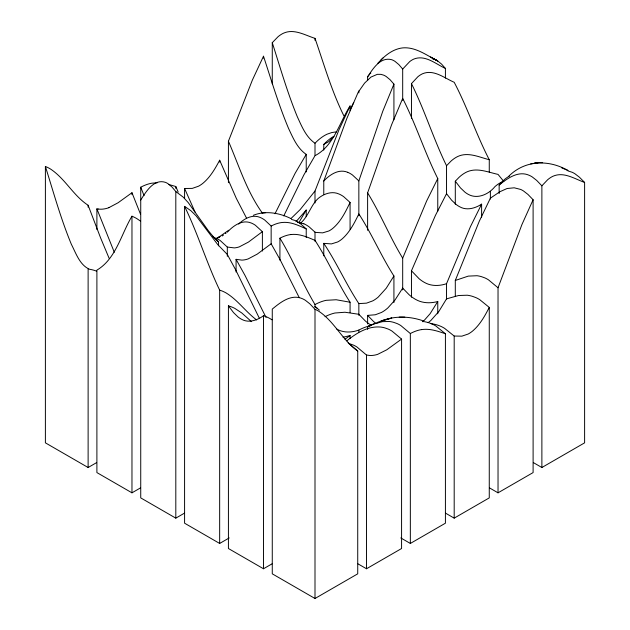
<?xml version="1.0" encoding="UTF-8"?>
<svg xmlns="http://www.w3.org/2000/svg" width="630" height="630" viewBox="0 0 630 630"><rect width="100%" height="100%" fill="white"/><g stroke="black" fill="none" stroke-linecap="round" stroke-linejoin="round"><path stroke-width="0.94" d="M358.848 215.783L358.848 180.912L382.78 111.242L393.923 84.129L390.08 79.719L386.245 76.553A17.908 10.34 60 0 0 383.694 75.167L380.953 74.356L377.299 74.34L370.905 77.104L364.597 83.105L358.202 92.208L346.791 118.597L323.773 181.015L323.773 194.213M367.613 230.328L367.613 192.89L391.545 124.89L402.688 98.398C415.95 124.417 424.707 152.452 437.763 178.558L437.763 211.231M489.494 487.896L498.031 492.825L498.031 287.768L521.963 224.485L533.106 199.741L527.924 194.41L523.546 191.008A24.224 13.986 60 0 0 520.679 189.441L514.214 187.803L507.103 188.504L499.968 191.701L490.376 198.174L479.233 221.374L455.301 280.46L455.301 296.1M228.422 182.668L228.422 141.222L252.354 80.136L263.498 56.212C271.428 80.404 278.649 104.895 288.54 128.386C292.966 137.781 297.305 148.334 306.227 154.374L306.227 171.927M291.068 218.476L300.203 209.538L315 191.032L338.932 129.906L350.075 105.966L350.075 110.762M402.688 289.918L402.688 258.174L426.62 201.033L437.763 178.558M446.536 299.581L446.536 283.697L470.468 226.603L481.611 204.151L481.611 217.208M411.461 297.202L411.461 270.805L435.393 215.491L446.536 193.694L451.647 200.23L456.128 204.443A22.9 13.222 60 0 0 459.506 206.671C466.57 210.853 475.201 208.357 481.611 204.151M300.203 223.461C308.377 216.72 310.669 205.333 318.197 198.434C323.859 193.796 331.86 190.819 338.932 193.993A25.838 14.915 60 0 1 343.681 196.67L350.075 202.435C345.547 211.885 340.767 221.768 332.538 228.588A22.357 12.907 -60 0 1 328.884 230.966L322.67 232.856L316.276 232.454L315 232.155L309.243 226.942A27.2 15.703 60 0 0 303.857 223.792M140.506 221.122L137.151 218.823A105.966 61.181 -60 0 0 131.969 216.208C121.133 234.179 116.007 258.867 96.894 270.128L96.894 472.579L131.969 492.825L140.506 487.896M283.76 215.901L303.857 174.927L315 155.681C333.719 145.987 339.389 122.724 350.075 105.966M353.729 102.477L350.532 108.793M274.995 213.767L295.084 173.368L306.227 154.374M428.085 322.639A27.484 15.868 -60 0 0 430.826 320.512L438.858 311.448L446.536 298.864L458.593 295.509L467.208 295.218A53.731 31.02 60 0 1 472.594 296.384L475.941 297.628A34.674 20.018 60 0 1 479.698 299.636L489.266 307.409C484.856 315.953 480.068 324.678 472.642 331.002A25.192 14.545 -60 0 1 468.074 334.073L461.861 336.16L454.191 336.042L444.623 328.372A36.256 20.932 60 0 0 440.866 326.356L438.33 325.348A55.44 32.012 60 0 0 432.133 323.828L431.117 323.702M246.614 218.271L236.321 198.379L219.657 160.217C215.216 168.556 210.373 177.038 203.033 183.188A26.326 15.199 -60 0 1 198.466 186.236L192.252 188.394L184.582 188.48L184.582 198.45M306.227 216.681L306.227 210.034L299.195 222.051M393.923 276.003L386.245 288.233L378.213 297.108A28.665 16.553 -60 0 1 372.732 300.88L366.518 303.148L358.848 303.597C346.075 284.154 336.704 262.702 323.773 243.361L331.443 243.912L337.656 241.967A23.066 13.317 -60 0 0 342.224 238.857C349.815 232.139 354.477 222.902 358.848 213.924C371.81 233.88 381.118 255.945 393.923 276.003L393.923 302.55M367.613 323.977L367.613 315.386L375.283 314.772L381.496 312.441A29.933 17.286 -60 0 0 387.891 307.905L395.018 299.998L402.688 288.099L409.083 294.714A33.532 19.357 60 0 0 415.658 299.431C422.336 303.298 430.463 303.526 437.763 301.51L430.093 313.732L422.966 321.804M140.734 199.994C146.058 191.678 153.814 178.471 165.58 182.401A16.9 9.757 60 0 1 168.139 183.779L171.974 187L175.809 191.544L183.275 197.19L188.244 202.616L208.309 230.674L213.428 236.864L218.539 241.881L218.539 245.81M367.613 80.593L367.613 76.773C372.921 68.796 380.26 56.779 391.545 59.661A17.396 10.041 60 0 1 395.018 61.386L398.853 64.591L402.688 69.064L402.688 100.367M402.688 69.064L409.72 61.583A20.585 11.883 -60 0 1 413.831 59.07C425.195 54.487 435.7 63.976 445.418 68.434L445.418 78.112M411.461 118.346L411.461 83.632L417.855 76.758A21.302 12.293 -60 0 1 422.604 73.734C433.771 69.04 444.473 78.136 454.191 82.286C467.413 107.384 476.233 134.521 489.266 159.713L489.266 172.069M367.613 76.773L369.534 74.45M541.879 467.515L541.879 185.826L547.635 179.755A23.389 13.506 -60 0 1 553.022 176.227C563.795 171.454 574.694 178.912 584.609 182.44L584.609 442.843L541.879 467.515L533.342 462.585M272.27 83.806L272.27 42.683L278.027 36.737A24.444 14.112 -60 0 1 283.413 33.233C293.982 28.366 305.054 35.217 315 38.359C324.017 64.339 331.593 91.004 343.83 115.723M334.002 136.434L328.884 141.569L323.773 144.412L323.773 150.105M499.149 193.536L499.149 185.007L504.26 179.715A25.625 14.797 -60 0 1 509.379 176.14M446.536 194.654L446.536 165.737L451.009 161.107A26.877 15.514 -60 0 1 457.679 156.531C467.995 151.641 479.139 157.169 489.266 159.713M503.787 181.44L498.031 174.392C488.116 172.25 477.406 167.462 467.365 171.706A28.161 16.254 -60 0 0 459.144 177.235L455.301 181.204L460.42 187.85L464.893 192.119A22.2 12.813 60 0 0 468.271 194.355C477.485 199.521 488.793 194.237 494.857 186.708A26.901 15.529 -60 0 1 501.527 182.141L502.441 181.739M306.227 210.034L295.998 221.713M370.172 73.734L370.81 73.049M227.312 232.194C233.21 225.8 242.164 219.248 251.244 223.02A23.381 13.498 60 0 1 255.355 225.241L262.387 231.659L262.387 251.063M380.402 60.582C386.363 54.337 393.931 48.841 402.751 47.888C415.737 46.785 426.778 55.432 437.748 61L441.583 64.126L445.418 68.434M377.842 63.189L382.961 57.984M323.773 181.015C329.734 174.73 338.743 168.525 347.697 172.313M238.636 224.091C244.101 218.689 252.276 214.098 260.009 217.389A23.468 13.553 60 0 1 264.757 220.059L271.152 226.036L271.152 244.558M499.149 185.007C507.52 178.361 518.317 170.265 529.444 175.416A23.468 13.553 60 0 1 532.311 176.983L536.689 180.416L541.879 185.826M222.193 236.014L223.477 235.045M508.898 176.101C525.215 159.87 548.895 159.508 567.984 170.502L561.716 167.832M228.706 230.233L217.445 238.101L220.004 236.604L216.35 238.313M225.39 233.604L226.028 233.132M262.387 231.659L248.504 242.046L239.368 246.834A36.036 20.806 -60 0 1 234.344 247.905L227.312 247.062L220.28 240.589A22.916 13.23 60 0 0 216.169 238.376L214.342 237.786M344.964 339.247L350.075 335.562L350.075 338.42M346.791 340.861C356.344 333.191 367.731 325.954 380.551 327.041A49.998 28.862 60 0 1 384.906 327.915L388.253 329.096A31.563 18.223 60 0 1 392.01 331.096L401.578 339.082L386.781 349.792L377.646 354.359A41.706 24.082 -60 0 1 369.708 355.454L366.502 355.036L356.934 346.996A30.933 17.86 60 0 0 353.17 345.004L349.831 343.838A49.29 28.452 60 0 0 348.705 343.555M140.506 214.176L131.969 192.733L118.086 202.758L108.951 207.616M272.034 319.812L269.853 318.489A103.178 59.566 -60 0 0 263.498 315.732C257.284 320.284 248.606 323.426 241.392 319.174A21.633 12.49 60 0 1 238.014 316.929L233.541 312.614L228.422 305.865A101.997 58.889 -60 0 1 234.777 308.361L241.747 312.952L251.496 321.639M109.147 258.394L100.556 237.793L88.121 205.27C73.348 195.67 65.237 178.77 50.581 169.076A105.927 61.157 -60 0 0 45.392 166.47L45.392 442.843L88.121 467.515L96.658 462.585M157.358 182.755L151.877 183.188A54.33 31.366 -60 0 0 140.734 187.212L140.734 497.889L175.809 518.144L184.346 513.214M259.19 317.922L235.62 269.79L227.312 254.457L217.72 244.558L196.088 215.822L190.929 210.735L184.582 206.364L184.582 523.199L219.657 543.454L229.218 537.933M228.422 305.865L228.422 548.517L263.498 568.764L272.034 563.842M357.73 351.028C342.436 340.231 334.577 321.757 318.977 311.37A107.439 62.031 -60 0 0 315 309.275L309.81 303.802L305.432 300.345A22.861 13.199 60 0 0 302.565 298.777C291.265 293.651 280.555 302.258 272.27 309.094L272.27 573.828L315 598.5L357.73 573.828L357.73 351.028L348.169 342.877M357.966 563.842L366.502 568.764L401.578 548.517L401.578 339.082M400.782 537.933L410.343 543.454L445.418 523.199L445.418 333.758L435.858 326.001A34.855 20.128 60 0 0 432.093 323.985L428.754 322.733A53.944 31.146 60 0 0 424.392 321.702M445.654 513.214L454.191 518.144L489.266 497.889L489.266 307.409M498.031 492.825L533.106 472.579L533.106 199.741M367.613 329.403L367.613 326.631L374.645 323.796L382.449 321.647L389.316 321.481A49.912 28.815 60 0 1 393.679 322.355L397.018 323.529A31.484 18.175 60 0 1 400.782 325.529L410.343 333.522L410.343 543.454M455.301 280.46L468.279 276.113L477.012 275.727A50.754 29.303 60 0 1 481.367 276.633L484.706 277.83A32.224 18.609 60 0 1 488.47 279.83L498.031 287.768M253.252 215.334C265.506 210.365 279.334 212.885 290.887 218.539M380.402 321.308C394.144 315.599 409.76 316.024 423.636 321.009M377.842 322.182L391.75 318.024L382.961 320.394M370.905 325.678L369.991 325.852A58.803 33.949 -60 0 0 358.848 330.081C351.721 332.632 343.452 333.01 336.743 329.057M350.075 335.562L343.043 337.27M446.536 283.697C439.37 286.146 431.125 286.343 424.431 282.421A30.736 17.742 60 0 1 419.131 278.759L411.461 270.805M542.643 162.682L538.54 162.635L530.744 163.855M421.486 329.632C429.707 328.309 437.755 331.144 445.418 333.758M538.54 162.635L534.587 163.028M262.017 213.034L265.671 212.664M336.704 131.788L331.726 132.568L327.057 134.198A35.319 20.396 -60 0 0 315.008 143.254L315 155.311M291.068 234.533C299.494 233.549 307.448 237.163 315 240.369C327.962 260.253 337.27 282.24 350.075 302.219L350.075 312.59M399.192 317.134L404.814 317.15M297.462 222.374L303.857 223.8M422.352 321.457L423.36 321.56M98.17 209.073L96.894 208.876L96.894 229.501M45.392 166.47C53.589 192.583 60.897 219.067 71.395 244.385C75.939 253.181 79.766 265.12 89.507 269.246A99.445 57.417 -60 0 1 96.658 271.183M291.43 219.405L295.084 220.484A25.972 14.994 60 0 1 299.841 223.162L306.227 228.918L306.227 237.51M350.075 302.219L336.192 299.746L326.143 300.321A58.74 33.918 -60 0 0 315 304.55L315 307.409M432.448 58.763L434.275 59.259A18.782 10.844 60 0 1 437.748 61L430.581 57.062L436.472 60.236M567.945 170.903L572.174 172.281A25.373 14.648 60 0 1 575.048 173.849L579.419 177.211L584.609 182.44M168.777 184.495L175.809 186.511L178.188 192.079M236.077 272.018L236.077 259.332L241.833 260.111A37.517 21.664 -60 0 0 248.133 258.922L257.268 254.103L271.152 243.794L280.106 259.71L299.195 297.525M306.227 228.918C298.714 225.501 290.8 221.618 282.303 222.469A46.998 27.129 -60 0 0 271.152 226.044M315 143.231C305.975 137.064 301.731 126.276 297.313 116.731C287.398 92.61 280.2 67.497 272.27 42.683M256.63 319.938C245.661 311.795 237.786 299.99 226.005 292.887A103.218 59.59 -60 0 0 219.657 290.123C206.553 262.805 197.891 233.588 184.582 206.364M212.79 236.242L218.539 241.881M317.103 308.22L315 306.448L319.378 310.141M358.848 180.912L352.454 174.982A24.019 13.868 60 0 0 347.697 172.313M367.613 315.386L373.37 321.308A35.296 20.38 60 0 0 375.929 323.45M262.206 212.822C246.708 191.244 238.872 165.383 228.422 141.222M367.613 192.89C380.646 213.916 389.828 237.045 402.688 258.174M291.076 234.502A48.219 27.838 -60 0 0 279.925 238.195C292.981 259.568 302.124 283.059 315 304.534M236.077 259.332L245.031 275.475L266.041 317.457M411.461 83.632C424.746 110.305 433.448 138.978 446.536 165.737M195.135 212.255L184.582 188.48M114.306 252.268L96.894 208.876M144.073 195.654L140.734 187.197M490.376 191.347L490.376 199.041M455.301 181.204L455.301 204.285M454.191 336.042L454.191 518.144M437.763 301.51L437.763 313.819M393.923 84.129L393.923 119.755M366.502 355.036L366.502 568.764M358.848 90.956L358.848 92.909M358.848 303.597L358.848 315.378M358.848 330.065L358.848 331.971M350.075 202.435L350.075 229.32M323.773 243.361L323.773 255.827M315 38.359L315 40.304M315 191.032L315 202.978M315 232.155L315 241.337M315 309.275L315 598.5M279.925 238.179L279.925 260.221M263.498 56.212L263.498 58.125M263.498 315.732L263.498 568.764M227.312 247.062L227.312 256.363M219.657 160.217L219.657 162.107M219.657 290.123L219.657 543.454M175.809 186.511L175.809 188.401M175.809 191.544L175.809 518.144M131.969 192.733L131.969 194.654M131.969 216.208L131.969 492.825M88.121 205.27L88.121 207.175M88.121 269.049L88.121 467.515M323.781 144.435A34.721 20.042 -60 0 1 333.357 136.568M367.613 326.647A56.456 32.595 -60 0 1 378.764 322.481M410.343 333.538A52.188 30.13 -60 0 1 421.494 329.592M325.048 316.693A61.086 35.272 -60 0 1 334.924 313.008L344.964 312.244L358.848 314.283L365.243 320.883A33.697 19.459 60 0 0 370.905 325.064M108.935 207.687A44.084 25.452 -60 0 1 98.186 209.026"/></g></svg>
